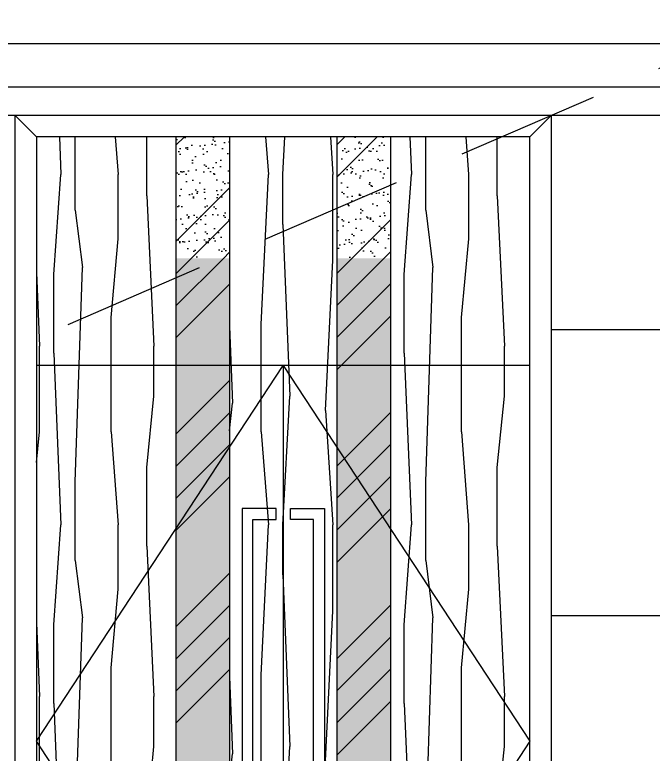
# Model space of a CAD drawing. Header units: millimetres. Extents: x 110215 to 630040, y -488650 to 141897.
# Drawn here: x 129112 to 130897, y 9304 to 11372 of the extents above; entities that cross this region are included whole.
import ezdxf
from ezdxf.xclip import XClip

# ---------------------------------------------------------------- set-up
doc = ezdxf.new("R2010")
doc.units = ezdxf.units.MM
doc.header["$LTSCALE"] = 1000
doc.header["$XCLIPFRAME"] = 0
doc.linetypes.add('_DASH', pattern=[0.6000000000000001, 0.4, -0.2])
doc.linetypes.add('DOTE', pattern=[2.4200000000000004, 2, -0.2, 0.02, -0.2])
for name, color, linetype in [('0-140b立面看线', 3, 'Continuous'), ('0-140c立面材料填充', 250, 'Continuous'), ('0-140d立面材料分隔', 146, 'Continuous'), ('0-140立面图剖切线', 4, 'Continuous')]:
    doc.layers.add(name, color=color, linetype=linetype)
pattern_1 = [(37.50000000000001, (481089.7136960411, -264378.0344472018), (-1.600031295984044, 48.94132373293423), [0, -38.60800000000001, 0, -43.18, 0, -41.275]), (7.499999999999999, (481089.7136960411, -264378.0344472018), (44.95232831380025, 71.68251005683544), [0, -20.828, 0, -34.798, 0, -13.335]), (327.5, (481058.4716960411, -264378.0344472018), (79.0992370241458, 0.1437184678545691), [0, -12.7, 0, -45.72, 0, -59.69]), (317.5, (481058.4716960411, -264378.0344472018), (76.35564524722972, 22.29293232572162), [0, -6.349999999999998, 0, -29.972, 0, -34.29])]
pattern_2 = [(45, (481089.7136960411, -264378.0344472018), (-269.4076836320746, 269.4076836320746), []), (45, (481179.5162960413, -264378.0344472018), (-269.4076836320746, 269.4076836320746), []), (45, (481269.318896041, -264378.0344472018), (-269.4076836320746, 269.4076836320746), []), (45, (481359.1216960411, -264378.0344472018), (-269.4076836320746, 269.4076836320746), [])]

# ---------------------------------------------------------------- blocks, each defined once
blk = doc.blocks.new('dfsdsa')
h = blk.add_hatch()
h.set_pattern_fill('WD木纹1', color=250, scale=20, style=0, pattern_type=2)
h.set_pattern_definition([(90, (2478756.025668755, 95059.76836383718), (-980, 6e-14), [140, -840]), (272.2906100000001, (2478756.025668755, 95059.76836383718), (980.0000005489314, -3.1273812384e-06), [500.39984, -24019.19232]), (272.2906100000001, (2478756.025668755, 96039.76836383718), (980.0000005489314, -3.1273812384e-06), [500.39984, -24019.19232]), (272.2906100000001, (2478756.025668755, 97019.76836383715), (980.0000005489314, -3.1273812384e-06), [500.39984, -24019.19232]), (272.2906100000001, (2478756.025668755, 97999.76836383718), (980.0000005489314, -3.1273812384e-06), [500.39984, -24019.19232]), (272.2906100000001, (2478756.025668755, 98979.76836383718), (980.0000005489314, -3.1273812384e-06), [500.39984, -24019.19232]), (272.2906100000001, (2478756.025668755, 99959.76836383718), (980.0000005489314, -3.1273812384e-06), [500.39984, -24019.19232]), (272.2906100000001, (2478756.025668755, 100939.7683638372), (980.0000005489314, -3.1273812384e-06), [500.39984, -24019.19232]), (272.2906100000001, (2478756.025668755, 101919.7683638372), (980.0000005489314, -3.1273812384e-06), [500.39984, -24019.19232]), (272.2906100000001, (2478756.025668755, 102899.7683638372), (980.0000005489314, -3.1273812384e-06), [500.39984, -24019.19232]), (272.2906100000001, (2478756.025668755, 103879.7683638372), (980.0000005489314, -3.1273812384e-06), [500.39984, -24019.19232]), (272.2906100000001, (2478756.025668755, 104859.7683638372), (980.0000005489314, -3.1273812384e-06), [500.39984, -24019.19232]), (272.2906100000001, (2478756.025668755, 105839.7683638372), (980.0000005489314, -3.1273812384e-06), [500.39984, -24019.19232]), (272.2906100000001, (2478756.025668755, 106819.7683638372), (980.0000005489314, -3.1273812384e-06), [500.39984, -24019.19232]), (272.2906100000001, (2478756.025668755, 107799.7683638372), (980.0000005489314, -3.1273812384e-06), [500.39984, -24019.19232]), (272.2906100000001, (2478756.025668755, 108779.7683638372), (980.0000005489314, -3.1273812384e-06), [500.39984, -24019.19232]), (272.2906100000001, (2478756.025668755, 109759.7683638372), (980.0000005489314, -3.1273812384e-06), [500.39984, -24019.19232]), (272.2906100000001, (2478756.025668755, 110739.7683638372), (980.0000005489314, -3.1273812384e-06), [500.39984, -24019.19232]), (272.2906100000001, (2478756.025668755, 111719.7683638372), (980.0000005489314, -3.1273812384e-06), [500.39984, -24019.19232]), (272.2906100000001, (2478756.025668755, 112699.7683638372), (980.0000005489314, -3.1273812384e-06), [500.39984, -24019.19232]), (272.2906100000001, (2478756.025668755, 113679.7683638372), (980.0000005489314, -3.1273812384e-06), [500.39984, -24019.19232]), (272.2906100000001, (2478756.025668755, 114659.7683638372), (980.0000005489314, -3.1273812384e-06), [500.39984, -24019.19232]), (272.2906100000001, (2478756.025668755, 115639.7683638372), (980.0000005489314, -3.1273812384e-06), [500.39984, -24019.19232]), (272.2906100000001, (2478756.025668755, 116619.7683638372), (980.0000005489314, -3.1273812384e-06), [500.39984, -24019.19232]), (272.2906100000001, (2478756.025668755, 117599.7683638372), (980.0000005489314, -3.1273812384e-06), [500.39984, -24019.19232]), (272.2906100000001, (2478756.025668755, 118579.7683638372), (980.0000005489314, -3.1273812384e-06), [500.39984, -24019.19232]), (83.659808, (2478756.025668755, 94379.76836383718), (3.91141301748e-05, 8820.00000017978), [181.1076999999995, -8693.169739999974]), (83.659808, (2478756.025668755, 95359.76836383718), (3.91141301748e-05, 8820.00000017978), [181.1076999999995, -8693.169739999974]), (83.659808, (2478756.025668755, 96339.76836383718), (3.91141301748e-05, 8820.00000017978), [181.1076999999995, -8693.169739999974]), (83.659808, (2478756.025668755, 97319.76836383718), (3.91141301748e-05, 8820.00000017978), [181.1076999999995, -8693.169739999974]), (83.659808, (2478756.025668755, 98299.76836383718), (3.91141301748e-05, 8820.00000017978), [181.1076999999995, -8693.169739999974]), (83.659808, (2478756.025668755, 99279.76836383718), (3.91141301748e-05, 8820.00000017978), [181.1076999999995, -8693.169739999974]), (83.659808, (2478756.025668755, 100259.7683638372), (3.91141301748e-05, 8820.00000017978), [181.1076999999995, -8693.169739999974]), (83.659808, (2478756.025668755, 101239.7683638372), (3.91141301748e-05, 8820.00000017978), [181.1076999999995, -8693.169739999974]), (83.659808, (2478756.025668755, 102219.7683638372), (3.91141301748e-05, 8820.00000017978), [181.1076999999995, -8693.169739999974]), (90, (2478756.025668755, 94219.76836383718), (-980, 6e-14), [160, -820]), (90, (2478716.025668756, 94979.76836383718), (-980, 6e-14), [220, -760]), (274.763642, (2478716.025668756, 94979.76836383718), (979.9999977397968, -4.6755678262e-06), [240.8318999999996, -11559.93079999997]), (274.763642, (2478716.025668756, 95959.76836383715), (979.9999977397968, -4.6755678262e-06), [240.8318999999996, -11559.93079999997]), (274.763642, (2478716.025668756, 96939.76836383718), (979.9999977397968, -4.6755678262e-06), [240.8318999999996, -11559.93079999997]), (274.763642, (2478716.025668756, 97919.76836383718), (979.9999977397968, -4.6755678262e-06), [240.8318999999996, -11559.93079999997]), (274.763642, (2478716.025668756, 98899.76836383718), (979.9999977397968, -4.6755678262e-06), [240.8318999999996, -11559.93079999997]), (274.763642, (2478716.025668756, 99879.76836383718), (979.9999977397968, -4.6755678262e-06), [240.8318999999996, -11559.93079999997]), (274.763642, (2478716.025668756, 100859.7683638372), (979.9999977397968, -4.6755678262e-06), [240.8318999999996, -11559.93079999997]), (274.763642, (2478716.025668756, 101839.7683638372), (979.9999977397968, -4.6755678262e-06), [240.8318999999996, -11559.93079999997]), (274.763642, (2478716.025668756, 102819.7683638372), (979.9999977397968, -4.6755678262e-06), [240.8318999999996, -11559.93079999997]), (274.763642, (2478716.025668756, 103799.7683638372), (979.9999977397968, -4.6755678262e-06), [240.8318999999996, -11559.93079999997]), (274.763642, (2478716.025668756, 104779.7683638372), (979.9999977397968, -4.6755678262e-06), [240.8318999999996, -11559.93079999997]), (274.763642, (2478716.025668756, 105759.7683638372), (979.9999977397968, -4.6755678262e-06), [240.8318999999996, -11559.93079999997]), (90, (2478736.025668755, 94459.76836383718), (-980, 6e-14), [280, -700]), (83.659808, (2478716.025668756, 94279.76836383718), (3.91141301748e-05, 8820.00000017978), [181.1076999999995, -8693.169739999974]), (83.659808, (2478716.025668756, 95259.76836383718), (3.91141301748e-05, 8820.00000017978), [181.1076999999995, -8693.169739999974]), (83.659808, (2478716.025668756, 96239.76836383718), (3.91141301748e-05, 8820.00000017978), [181.1076999999995, -8693.169739999974]), (83.659808, (2478716.025668756, 97219.76836383718), (3.91141301748e-05, 8820.00000017978), [181.1076999999995, -8693.169739999974]), (83.659808, (2478716.025668756, 98199.76836383718), (3.91141301748e-05, 8820.00000017978), [181.1076999999995, -8693.169739999974]), (83.659808, (2478716.025668756, 99179.76836383718), (3.91141301748e-05, 8820.00000017978), [181.1076999999995, -8693.169739999974]), (83.659808, (2478716.025668756, 100159.7683638372), (3.91141301748e-05, 8820.00000017978), [181.1076999999995, -8693.169739999974]), (83.659808, (2478716.025668756, 101139.7683638372), (3.91141301748e-05, 8820.00000017978), [181.1076999999995, -8693.169739999974]), (83.659808, (2478716.025668756, 102119.7683638372), (3.91141301748e-05, 8820.00000017978), [181.1076999999995, -8693.169739999974]), (90, (2478716.025668756, 94219.76836383718), (-980, 6e-14), [60, -920]), (85.914383, (2478656.025668756, 94919.76836383718), (5.83867984005e-05, 13719.99999791091), [280.71338, -13474.2421]), (85.914383, (2478656.025668756, 95899.76836383715), (5.83867984005e-05, 13719.99999791091), [280.71338, -13474.2421]), (85.914383, (2478656.025668756, 96879.76836383718), (5.83867984005e-05, 13719.99999791091), [280.71338, -13474.2421]), (85.914383, (2478656.025668756, 97859.76836383718), (5.83867984005e-05, 13719.99999791091), [280.71338, -13474.2421]), (85.914383, (2478656.025668756, 98839.76836383718), (5.83867984005e-05, 13719.99999791091), [280.71338, -13474.2421]), (85.914383, (2478656.025668756, 99819.76836383718), (5.83867984005e-05, 13719.99999791091), [280.71338, -13474.2421]), (85.914383, (2478656.025668756, 100799.7683638372), (5.83867984005e-05, 13719.99999791091), [280.71338, -13474.2421]), (85.914383, (2478656.025668756, 101779.7683638372), (5.83867984005e-05, 13719.99999791091), [280.71338, -13474.2421]), (85.914383, (2478656.025668756, 102759.7683638372), (5.83867984005e-05, 13719.99999791091), [280.71338, -13474.2421]), (85.914383, (2478656.025668756, 103739.7683638372), (5.83867984005e-05, 13719.99999791091), [280.71338, -13474.2421]), (85.914383, (2478656.025668756, 104719.7683638372), (5.83867984005e-05, 13719.99999791091), [280.71338, -13474.2421]), (85.914383, (2478656.025668756, 105699.7683638372), (5.83867984005e-05, 13719.99999791091), [280.71338, -13474.2421]), (85.914383, (2478656.025668756, 106679.7683638372), (5.83867984005e-05, 13719.99999791091), [280.71338, -13474.2421]), (85.914383, (2478656.025668756, 107659.7683638372), (5.83867984005e-05, 13719.99999791091), [280.71338, -13474.2421]), (85.914383, (2478656.025668756, 108639.7683638372), (5.83867984005e-05, 13719.99999791091), [280.71338, -13474.2421]), (273.17983, (2478656.025668756, 94919.76836383718), (979.9999939108592, -3.1595852246e-06), [360.5551200000002, -17306.64611999999]), (273.17983, (2478656.025668756, 95899.76836383715), (979.9999939108592, -3.1595852246e-06), [360.5551200000002, -17306.64611999999]), (273.17983, (2478656.025668756, 96879.76836383718), (979.9999939108592, -3.1595852246e-06), [360.5551200000002, -17306.64611999999]), (273.17983, (2478656.025668756, 97859.76836383718), (979.9999939108592, -3.1595852246e-06), [360.5551200000002, -17306.64611999999]), (273.17983, (2478656.025668756, 98839.76836383718), (979.9999939108592, -3.1595852246e-06), [360.5551200000002, -17306.64611999999]), (273.17983, (2478656.025668756, 99819.76836383718), (979.9999939108592, -3.1595852246e-06), [360.5551200000002, -17306.64611999999]), (273.17983, (2478656.025668756, 100799.7683638372), (979.9999939108592, -3.1595852246e-06), [360.5551200000002, -17306.64611999999]), (273.17983, (2478656.025668756, 101779.7683638372), (979.9999939108592, -3.1595852246e-06), [360.5551200000002, -17306.64611999999]), (273.17983, (2478656.025668756, 102759.7683638372), (979.9999939108592, -3.1595852246e-06), [360.5551200000002, -17306.64611999999]), (273.17983, (2478656.025668756, 103739.7683638372), (979.9999939108592, -3.1595852246e-06), [360.5551200000002, -17306.64611999999]), (273.17983, (2478656.025668756, 104719.7683638372), (979.9999939108592, -3.1595852246e-06), [360.5551200000002, -17306.64611999999]), (273.17983, (2478656.025668756, 105699.7683638372), (979.9999939108592, -3.1595852246e-06), [360.5551200000002, -17306.64611999999]), (273.17983, (2478656.025668756, 106679.7683638372), (979.9999939108592, -3.1595852246e-06), [360.5551200000002, -17306.64611999999]), (273.17983, (2478656.025668756, 107659.7683638372), (979.9999939108592, -3.1595852246e-06), [360.5551200000002, -17306.64611999999]), (273.17983, (2478656.025668756, 108639.7683638372), (979.9999939108592, -3.1595852246e-06), [360.5551200000002, -17306.64611999999]), (273.17983, (2478656.025668756, 109619.7683638372), (979.9999939108592, -3.1595852246e-06), [360.5551200000002, -17306.64611999999]), (273.17983, (2478656.025668756, 110599.7683638372), (979.9999939108592, -3.1595852246e-06), [360.5551200000002, -17306.64611999999]), (273.17983, (2478656.025668756, 111579.7683638372), (979.9999939108592, -3.1595852246e-06), [360.5551200000002, -17306.64611999999]), (273.17983, (2478656.025668756, 112559.7683638372), (979.9999939108592, -3.1595852246e-06), [360.5551200000002, -17306.64611999999]), (90, (2478676.025668755, 94219.76836383718), (-980, 6e-14), [340, -640]), (87.27368900000002, (2478856.025668756, 94779.76836383718), (-2.5677165638e-06, 20580.00000586396), [420.47592, -20182.8442]), (87.27368900000002, (2478856.025668756, 95759.76836383718), (-2.5677165638e-06, 20580.00000586396), [420.47592, -20182.8442]), (87.27368900000002, (2478856.025668756, 96739.76836383718), (-2.5677165638e-06, 20580.00000586396), [420.47592, -20182.8442]), (87.27368900000002, (2478856.025668756, 97719.76836383718), (-2.5677165638e-06, 20580.00000586396), [420.47592, -20182.8442]), (87.27368900000002, (2478856.025668756, 98699.76836383718), (-2.5677165638e-06, 20580.00000586396), [420.47592, -20182.8442]), (87.27368900000002, (2478856.025668756, 99679.76836383718), (-2.5677165638e-06, 20580.00000586396), [420.47592, -20182.8442]), (87.27368900000002, (2478856.025668756, 100659.7683638372), (-2.5677165638e-06, 20580.00000586396), [420.47592, -20182.8442]), (87.27368900000002, (2478856.025668756, 101639.7683638372), (-2.5677165638e-06, 20580.00000586396), [420.47592, -20182.8442]), (87.27368900000002, (2478856.025668756, 102619.7683638372), (-2.5677165638e-06, 20580.00000586396), [420.47592, -20182.8442]), (87.27368900000002, (2478856.025668756, 103599.7683638372), (-2.5677165638e-06, 20580.00000586396), [420.47592, -20182.8442]), (87.27368900000002, (2478856.025668756, 104579.7683638372), (-2.5677165638e-06, 20580.00000586396), [420.47592, -20182.8442]), (87.27368900000002, (2478856.025668756, 105559.7683638372), (-2.5677165638e-06, 20580.00000586396), [420.47592, -20182.8442]), (87.27368900000002, (2478856.025668756, 106539.7683638372), (-2.5677165638e-06, 20580.00000586396), [420.47592, -20182.8442]), (87.27368900000002, (2478856.025668756, 107519.7683638372), (-2.5677165638e-06, 20580.00000586396), [420.47592, -20182.8442]), (87.27368900000002, (2478856.025668756, 108499.7683638372), (-2.5677165638e-06, 20580.00000586396), [420.47592, -20182.8442]), (87.27368900000002, (2478856.025668756, 109479.7683638372), (-2.5677165638e-06, 20580.00000586396), [420.47592, -20182.8442]), (87.27368900000002, (2478856.025668756, 110459.7683638372), (-2.5677165638e-06, 20580.00000586396), [420.47592, -20182.8442]), (87.27368900000002, (2478856.025668756, 111439.7683638372), (-2.5677165638e-06, 20580.00000586396), [420.47592, -20182.8442]), (87.27368900000002, (2478856.025668756, 112419.7683638372), (-2.5677165638e-06, 20580.00000586396), [420.47592, -20182.8442]), (87.27368900000002, (2478856.025668756, 113399.7683638372), (-2.5677165638e-06, 20580.00000586396), [420.47592, -20182.8442]), (87.27368900000002, (2478856.025668756, 114379.7683638372), (-2.5677165638e-06, 20580.00000586396), [420.47592, -20182.8442]), (90, (2478856.025668756, 94479.76836383718), (-980, 6e-14), [300, -680]), (274.3987049999999, (2478856.025668756, 94479.76836383718), (980.0000035129152, 3.131655868e-06), [260.7681, -12516.86862]), (274.3987049999999, (2478856.025668756, 95459.76836383718), (980.0000035129152, 3.131655868e-06), [260.7681, -12516.86862]), (274.3987049999999, (2478856.025668756, 96439.76836383715), (980.0000035129152, 3.131655868e-06), [260.7681, -12516.86862]), (274.3987049999999, (2478856.025668756, 97419.76836383718), (980.0000035129152, 3.131655868e-06), [260.7681, -12516.86862]), (274.3987049999999, (2478856.025668756, 98399.76836383718), (980.0000035129152, 3.131655868e-06), [260.7681, -12516.86862]), (274.3987049999999, (2478856.025668756, 99379.76836383718), (980.0000035129152, 3.131655868e-06), [260.7681, -12516.86862]), (274.3987049999999, (2478856.025668756, 100359.7683638372), (980.0000035129152, 3.131655868e-06), [260.7681, -12516.86862]), (274.3987049999999, (2478856.025668756, 101339.7683638372), (980.0000035129152, 3.131655868e-06), [260.7681, -12516.86862]), (274.3987049999999, (2478856.025668756, 102319.7683638372), (980.0000035129152, 3.131655868e-06), [260.7681, -12516.86862]), (274.3987049999999, (2478856.025668756, 103299.7683638372), (980.0000035129152, 3.131655868e-06), [260.7681, -12516.86862]), (274.3987049999999, (2478856.025668756, 104279.7683638372), (980.0000035129152, 3.131655868e-06), [260.7681, -12516.86862]), (274.3987049999999, (2478856.025668756, 105259.7683638372), (980.0000035129152, 3.131655868e-06), [260.7681, -12516.86862]), (274.3987049999999, (2478856.025668756, 106239.7683638372), (980.0000035129152, 3.131655868e-06), [260.7681, -12516.86862]), (90, (2478456.025668756, 95019.76836383718), (-980, 6e-14), [180, -800]), (84.805571, (2478436.025668756, 94799.76836383718), (1.91700885921e-05, 10779.99999408995), [220.9072199999995, -10603.54657999997]), (84.805571, (2478436.025668756, 95779.76836383718), (1.91700885921e-05, 10779.99999408995), [220.9072199999995, -10603.54657999997]), (84.805571, (2478436.025668756, 96759.76836383715), (1.91700885921e-05, 10779.99999408995), [220.9072199999995, -10603.54657999997]), (84.805571, (2478436.025668756, 97739.76836383718), (1.91700885921e-05, 10779.99999408995), [220.9072199999995, -10603.54657999997]), (84.805571, (2478436.025668756, 98719.76836383718), (1.91700885921e-05, 10779.99999408995), [220.9072199999995, -10603.54657999997]), (84.805571, (2478436.025668756, 99699.76836383718), (1.91700885921e-05, 10779.99999408995), [220.9072199999995, -10603.54657999997]), (84.805571, (2478436.025668756, 100679.7683638372), (1.91700885921e-05, 10779.99999408995), [220.9072199999995, -10603.54657999997]), (84.805571, (2478436.025668756, 101659.7683638372), (1.91700885921e-05, 10779.99999408995), [220.9072199999995, -10603.54657999997]), (84.805571, (2478436.025668756, 102639.7683638372), (1.91700885921e-05, 10779.99999408995), [220.9072199999995, -10603.54657999997]), (84.805571, (2478436.025668756, 103619.7683638372), (1.91700885921e-05, 10779.99999408995), [220.9072199999995, -10603.54657999997]), (84.805571, (2478436.025668756, 104599.7683638372), (1.91700885921e-05, 10779.99999408995), [220.9072199999995, -10603.54657999997]), (84.805571, (2478436.025668756, 105579.7683638372), (1.91700885921e-05, 10779.99999408995), [220.9072199999995, -10603.54657999997]), (90, (2478436.025668756, 94479.76836383718), (-980, 6e-14), [320, -660]), (274.3987049999999, (2478436.025668756, 94479.76836383718), (980.0000035129152, 3.131655868e-06), [260.7681, -12516.86862]), (274.3987049999999, (2478436.025668756, 95459.76836383718), (980.0000035129152, 3.131655868e-06), [260.7681, -12516.86862]), (274.3987049999999, (2478436.025668756, 96439.76836383715), (980.0000035129152, 3.131655868e-06), [260.7681, -12516.86862]), (274.3987049999999, (2478436.025668756, 97419.76836383718), (980.0000035129152, 3.131655868e-06), [260.7681, -12516.86862]), (274.3987049999999, (2478436.025668756, 98399.76836383718), (980.0000035129152, 3.131655868e-06), [260.7681, -12516.86862]), (274.3987049999999, (2478436.025668756, 99379.76836383718), (980.0000035129152, 3.131655868e-06), [260.7681, -12516.86862]), (274.3987049999999, (2478436.025668756, 100359.7683638372), (980.0000035129152, 3.131655868e-06), [260.7681, -12516.86862]), (274.3987049999999, (2478436.025668756, 101339.7683638372), (980.0000035129152, 3.131655868e-06), [260.7681, -12516.86862]), (274.3987049999999, (2478436.025668756, 102319.7683638372), (980.0000035129152, 3.131655868e-06), [260.7681, -12516.86862]), (274.3987049999999, (2478436.025668756, 103299.7683638372), (980.0000035129152, 3.131655868e-06), [260.7681, -12516.86862]), (274.3987049999999, (2478436.025668756, 104279.7683638372), (980.0000035129152, 3.131655868e-06), [260.7681, -12516.86862]), (274.3987049999999, (2478436.025668756, 105259.7683638372), (980.0000035129152, 3.131655868e-06), [260.7681, -12516.86862]), (274.3987049999999, (2478436.025668756, 106239.7683638372), (980.0000035129152, 3.131655868e-06), [260.7681, -12516.86862]), (90, (2478916.025668756, 95059.76836383718), (-980, 6e-14), [140, -840]), (272.385944, (2478916.025668756, 95059.76836383718), (980.000008619602, -6.3480534074e-06), [480.4164799999991, -23059.99131999995]), (272.385944, (2478916.025668756, 96039.76836383718), (980.000008619602, -6.3480534074e-06), [480.4164799999991, -23059.99131999995]), (272.385944, (2478916.025668756, 97019.76836383715), (980.000008619602, -6.3480534074e-06), [480.4164799999991, -23059.99131999995]), (272.385944, (2478916.025668756, 97999.76836383718), (980.000008619602, -6.3480534074e-06), [480.4164799999991, -23059.99131999995]), (272.385944, (2478916.025668756, 98979.76836383718), (980.000008619602, -6.3480534074e-06), [480.4164799999991, -23059.99131999995]), (272.385944, (2478916.025668756, 99959.76836383718), (980.000008619602, -6.3480534074e-06), [480.4164799999991, -23059.99131999995]), (272.385944, (2478916.025668756, 100939.7683638372), (980.000008619602, -6.3480534074e-06), [480.4164799999991, -23059.99131999995]), (272.385944, (2478916.025668756, 101919.7683638372), (980.000008619602, -6.3480534074e-06), [480.4164799999991, -23059.99131999995]), (272.385944, (2478916.025668756, 102899.7683638372), (980.000008619602, -6.3480534074e-06), [480.4164799999991, -23059.99131999995]), (272.385944, (2478916.025668756, 103879.7683638372), (980.000008619602, -6.3480534074e-06), [480.4164799999991, -23059.99131999995]), (272.385944, (2478916.025668756, 104859.7683638372), (980.000008619602, -6.3480534074e-06), [480.4164799999991, -23059.99131999995]), (272.385944, (2478916.025668756, 105839.7683638372), (980.000008619602, -6.3480534074e-06), [480.4164799999991, -23059.99131999995]), (272.385944, (2478916.025668756, 106819.7683638372), (980.000008619602, -6.3480534074e-06), [480.4164799999991, -23059.99131999995]), (272.385944, (2478916.025668756, 107799.7683638372), (980.000008619602, -6.3480534074e-06), [480.4164799999991, -23059.99131999995]), (272.385944, (2478916.025668756, 108779.7683638372), (980.000008619602, -6.3480534074e-06), [480.4164799999991, -23059.99131999995]), (272.385944, (2478916.025668756, 109759.7683638372), (980.000008619602, -6.3480534074e-06), [480.4164799999991, -23059.99131999995]), (272.385944, (2478916.025668756, 110739.7683638372), (980.000008619602, -6.3480534074e-06), [480.4164799999991, -23059.99131999995]), (272.385944, (2478916.025668756, 111719.7683638372), (980.000008619602, -6.3480534074e-06), [480.4164799999991, -23059.99131999995]), (272.385944, (2478916.025668756, 112699.7683638372), (980.000008619602, -6.3480534074e-06), [480.4164799999991, -23059.99131999995]), (272.385944, (2478916.025668756, 113679.7683638372), (980.000008619602, -6.3480534074e-06), [480.4164799999991, -23059.99131999995]), (272.385944, (2478916.025668756, 114659.7683638372), (980.000008619602, -6.3480534074e-06), [480.4164799999991, -23059.99131999995]), (272.385944, (2478916.025668756, 115639.7683638372), (980.000008619602, -6.3480534074e-06), [480.4164799999991, -23059.99131999995]), (272.385944, (2478916.025668756, 116619.7683638372), (980.000008619602, -6.3480534074e-06), [480.4164799999991, -23059.99131999995]), (272.385944, (2478916.025668756, 117599.7683638372), (980.000008619602, -6.3480534074e-06), [480.4164799999991, -23059.99131999995]), (272.385944, (2478916.025668756, 118579.7683638372), (980.000008619602, -6.3480534074e-06), [480.4164799999991, -23059.99131999995]), (86.82016999999999, (2478916.025668756, 94219.76836383718), (-3.02469247515e-05, 17640.00000910131), [360.5551200000002, -17306.64611999999]), (86.82016999999999, (2478916.025668756, 95199.76836383718), (-3.02469247515e-05, 17640.00000910131), [360.5551200000002, -17306.64611999999]), (86.82016999999999, (2478916.025668756, 96179.76836383718), (-3.02469247515e-05, 17640.00000910131), [360.5551200000002, -17306.64611999999]), (86.82016999999999, (2478916.025668756, 97159.76836383718), (-3.02469247515e-05, 17640.00000910131), [360.5551200000002, -17306.64611999999]), (86.82016999999999, (2478916.025668756, 98139.76836383718), (-3.02469247515e-05, 17640.00000910131), [360.5551200000002, -17306.64611999999]), (86.82016999999999, (2478916.025668756, 99119.76836383718), (-3.02469247515e-05, 17640.00000910131), [360.5551200000002, -17306.64611999999]), (86.82016999999999, (2478916.025668756, 100099.7683638372), (-3.02469247515e-05, 17640.00000910131), [360.5551200000002, -17306.64611999999]), (86.82016999999999, (2478916.025668756, 101079.7683638372), (-3.02469247515e-05, 17640.00000910131), [360.5551200000002, -17306.64611999999]), (86.82016999999999, (2478916.025668756, 102059.7683638372), (-3.02469247515e-05, 17640.00000910131), [360.5551200000002, -17306.64611999999]), (86.82016999999999, (2478916.025668756, 103039.7683638372), (-3.02469247515e-05, 17640.00000910131), [360.5551200000002, -17306.64611999999]), (86.82016999999999, (2478916.025668756, 104019.7683638372), (-3.02469247515e-05, 17640.00000910131), [360.5551200000002, -17306.64611999999]), (86.82016999999999, (2478916.025668756, 104999.7683638372), (-3.02469247515e-05, 17640.00000910131), [360.5551200000002, -17306.64611999999]), (86.82016999999999, (2478916.025668756, 105979.7683638372), (-3.02469247515e-05, 17640.00000910131), [360.5551200000002, -17306.64611999999]), (86.82016999999999, (2478916.025668756, 106959.7683638372), (-3.02469247515e-05, 17640.00000910131), [360.5551200000002, -17306.64611999999]), (86.82016999999999, (2478916.025668756, 107939.7683638372), (-3.02469247515e-05, 17640.00000910131), [360.5551200000002, -17306.64611999999]), (86.82016999999999, (2478916.025668756, 108919.7683638372), (-3.02469247515e-05, 17640.00000910131), [360.5551200000002, -17306.64611999999]), (86.82016999999999, (2478916.025668756, 109899.7683638372), (-3.02469247515e-05, 17640.00000910131), [360.5551200000002, -17306.64611999999]), (86.82016999999999, (2478916.025668756, 110879.7683638372), (-3.02469247515e-05, 17640.00000910131), [360.5551200000002, -17306.64611999999]), (86.82016999999999, (2478916.025668756, 111859.7683638372), (-3.02469247515e-05, 17640.00000910131), [360.5551200000002, -17306.64611999999]), (90, (2479056.025668756, 94959.76836383718), (-980, 6e-14), [240, -740]), (87.27368900000002, (2479036.025668756, 94539.76836383718), (-2.5677165638e-06, 20580.00000586396), [420.47592, -20182.8442]), (87.27368900000002, (2479036.025668756, 95519.76836383715), (-2.5677165638e-06, 20580.00000586396), [420.47592, -20182.8442]), (87.27368900000002, (2479036.025668756, 96499.76836383718), (-2.5677165638e-06, 20580.00000586396), [420.47592, -20182.8442]), (87.27368900000002, (2479036.025668756, 97479.76836383718), (-2.5677165638e-06, 20580.00000586396), [420.47592, -20182.8442]), (87.27368900000002, (2479036.025668756, 98459.76836383718), (-2.5677165638e-06, 20580.00000586396), [420.47592, -20182.8442]), (87.27368900000002, (2479036.025668756, 99439.76836383718), (-2.5677165638e-06, 20580.00000586396), [420.47592, -20182.8442]), (87.27368900000002, (2479036.025668756, 100419.7683638372), (-2.5677165638e-06, 20580.00000586396), [420.47592, -20182.8442]), (87.27368900000002, (2479036.025668756, 101399.7683638372), (-2.5677165638e-06, 20580.00000586396), [420.47592, -20182.8442]), (87.27368900000002, (2479036.025668756, 102379.7683638372), (-2.5677165638e-06, 20580.00000586396), [420.47592, -20182.8442]), (87.27368900000002, (2479036.025668756, 103359.7683638372), (-2.5677165638e-06, 20580.00000586396), [420.47592, -20182.8442]), (87.27368900000002, (2479036.025668756, 104339.7683638372), (-2.5677165638e-06, 20580.00000586396), [420.47592, -20182.8442]), (87.27368900000002, (2479036.025668756, 105319.7683638372), (-2.5677165638e-06, 20580.00000586396), [420.47592, -20182.8442]), (87.27368900000002, (2479036.025668756, 106299.7683638372), (-2.5677165638e-06, 20580.00000586396), [420.47592, -20182.8442]), (87.27368900000002, (2479036.025668756, 107279.7683638372), (-2.5677165638e-06, 20580.00000586396), [420.47592, -20182.8442]), (87.27368900000002, (2479036.025668756, 108259.7683638372), (-2.5677165638e-06, 20580.00000586396), [420.47592, -20182.8442]), (87.27368900000002, (2479036.025668756, 109239.7683638372), (-2.5677165638e-06, 20580.00000586396), [420.47592, -20182.8442]), (87.27368900000002, (2479036.025668756, 110219.7683638372), (-2.5677165638e-06, 20580.00000586396), [420.47592, -20182.8442]), (87.27368900000002, (2479036.025668756, 111199.7683638372), (-2.5677165638e-06, 20580.00000586396), [420.47592, -20182.8442]), (87.27368900000002, (2479036.025668756, 112179.7683638372), (-2.5677165638e-06, 20580.00000586396), [420.47592, -20182.8442]), (87.27368900000002, (2479036.025668756, 113159.7683638372), (-2.5677165638e-06, 20580.00000586396), [420.47592, -20182.8442]), (87.27368900000002, (2479036.025668756, 114139.7683638372), (-2.5677165638e-06, 20580.00000586396), [420.47592, -20182.8442]), (273.576334, (2479036.025668756, 94539.76836383718), (979.9999930732796, -6.4140395661e-06), [320.6244, -15389.97076]), (273.576334, (2479036.025668756, 95519.76836383715), (979.9999930732796, -6.4140395661e-06), [320.6244, -15389.97076]), (273.576334, (2479036.025668756, 96499.76836383718), (979.9999930732796, -6.4140395661e-06), [320.6244, -15389.97076]), (273.576334, (2479036.025668756, 97479.76836383718), (979.9999930732796, -6.4140395661e-06), [320.6244, -15389.97076]), (273.576334, (2479036.025668756, 98459.76836383718), (979.9999930732796, -6.4140395661e-06), [320.6244, -15389.97076]), (273.576334, (2479036.025668756, 99439.76836383718), (979.9999930732796, -6.4140395661e-06), [320.6244, -15389.97076]), (273.576334, (2479036.025668756, 100419.7683638372), (979.9999930732796, -6.4140395661e-06), [320.6244, -15389.97076]), (273.576334, (2479036.025668756, 101399.7683638372), (979.9999930732796, -6.4140395661e-06), [320.6244, -15389.97076]), (273.576334, (2479036.025668756, 102379.7683638372), (979.9999930732796, -6.4140395661e-06), [320.6244, -15389.97076]), (273.576334, (2479036.025668756, 103359.7683638372), (979.9999930732796, -6.4140395661e-06), [320.6244, -15389.97076]), (273.576334, (2479036.025668756, 104339.7683638372), (979.9999930732796, -6.4140395661e-06), [320.6244, -15389.97076]), (273.576334, (2479036.025668756, 105319.7683638372), (979.9999930732796, -6.4140395661e-06), [320.6244, -15389.97076]), (273.576334, (2479036.025668756, 106299.7683638372), (979.9999930732796, -6.4140395661e-06), [320.6244, -15389.97076]), (273.576334, (2479036.025668756, 107279.7683638372), (979.9999930732796, -6.4140395661e-06), [320.6244, -15389.97076]), (273.576334, (2479036.025668756, 108259.7683638372), (979.9999930732796, -6.4140395661e-06), [320.6244, -15389.97076]), (273.576334, (2479036.025668756, 109239.7683638372), (979.9999930732796, -6.4140395661e-06), [320.6244, -15389.97076]), (90, (2478336.025668755, 95099.76836383718), (-980, 6e-14), [100, -880]), (277.125016, (2478336.025668755, 95099.76836383718), (980.0000008269916, -5.9676953512e-06), [161.24516, -7739.767440000001]), (277.125016, (2478336.025668755, 96079.76836383718), (980.0000008269916, -5.9676953512e-06), [161.24516, -7739.767440000001]), (277.125016, (2478336.025668755, 97059.76836383718), (980.0000008269916, -5.9676953512e-06), [161.24516, -7739.767440000001]), (277.125016, (2478336.025668755, 98039.76836383718), (980.0000008269916, -5.9676953512e-06), [161.24516, -7739.767440000001]), (277.125016, (2478336.025668755, 99019.76836383718), (980.0000008269916, -5.9676953512e-06), [161.24516, -7739.767440000001]), (277.125016, (2478336.025668755, 99999.76836383718), (980.0000008269916, -5.9676953512e-06), [161.24516, -7739.767440000001]), (277.125016, (2478336.025668755, 100979.7683638372), (980.0000008269916, -5.9676953512e-06), [161.24516, -7739.767440000001]), (277.125016, (2478336.025668755, 101959.7683638372), (980.0000008269916, -5.9676953512e-06), [161.24516, -7739.767440000001]), (277.125016, (2478336.025668755, 102939.7683638372), (980.0000008269916, -5.9676953512e-06), [161.24516, -7739.767440000001]), (88.090848, (2478336.025668755, 94339.76836383718), (-0.0002135201864917, 29399.99999452127), [600.3332399999999, -28815.99556]), (88.090848, (2478336.025668755, 95319.76836383718), (-0.0002135201864917, 29399.99999452127), [600.3332399999999, -28815.99556]), (88.090848, (2478336.025668755, 96299.76836383718), (-0.0002135201864917, 29399.99999452127), [600.3332399999999, -28815.99556]), (88.090848, (2478336.025668755, 97279.76836383715), (-0.0002135201864917, 29399.99999452127), [600.3332399999999, -28815.99556]), (88.090848, (2478336.025668755, 98259.76836383718), (-0.0002135201864917, 29399.99999452127), [600.3332399999999, -28815.99556]), (88.090848, (2478336.025668755, 99239.76836383718), (-0.0002135201864917, 29399.99999452127), [600.3332399999999, -28815.99556]), (88.090848, (2478336.025668755, 100219.7683638372), (-0.0002135201864917, 29399.99999452127), [600.3332399999999, -28815.99556]), (88.090848, (2478336.025668755, 101199.7683638372), (-0.0002135201864917, 29399.99999452127), [600.3332399999999, -28815.99556]), (88.090848, (2478336.025668755, 102179.7683638372), (-0.0002135201864917, 29399.99999452127), [600.3332399999999, -28815.99556]), (88.090848, (2478336.025668755, 103159.7683638372), (-0.0002135201864917, 29399.99999452127), [600.3332399999999, -28815.99556]), (88.090848, (2478336.025668755, 104139.7683638372), (-0.0002135201864917, 29399.99999452127), [600.3332399999999, -28815.99556]), (88.090848, (2478336.025668755, 105119.7683638372), (-0.0002135201864917, 29399.99999452127), [600.3332399999999, -28815.99556]), (88.090848, (2478336.025668755, 106099.7683638372), (-0.0002135201864917, 29399.99999452127), [600.3332399999999, -28815.99556]), (88.090848, (2478336.025668755, 107079.7683638372), (-0.0002135201864917, 29399.99999452127), [600.3332399999999, -28815.99556]), (88.090848, (2478336.025668755, 108059.7683638372), (-0.0002135201864917, 29399.99999452127), [600.3332399999999, -28815.99556]), (88.090848, (2478336.025668755, 109039.7683638372), (-0.0002135201864917, 29399.99999452127), [600.3332399999999, -28815.99556]), (88.090848, (2478336.025668755, 110019.7683638372), (-0.0002135201864917, 29399.99999452127), [600.3332399999999, -28815.99556]), (88.090848, (2478336.025668755, 110999.7683638372), (-0.0002135201864917, 29399.99999452127), [600.3332399999999, -28815.99556]), (88.090848, (2478336.025668755, 111979.7683638372), (-0.0002135201864917, 29399.99999452127), [600.3332399999999, -28815.99556]), (88.090848, (2478336.025668755, 112959.7683638372), (-0.0002135201864917, 29399.99999452127), [600.3332399999999, -28815.99556]), (88.090848, (2478336.025668755, 113939.7683638372), (-0.0002135201864917, 29399.99999452127), [600.3332399999999, -28815.99556]), (88.090848, (2478336.025668755, 114919.7683638372), (-0.0002135201864917, 29399.99999452127), [600.3332399999999, -28815.99556]), (88.090848, (2478336.025668755, 115899.7683638372), (-0.0002135201864917, 29399.99999452127), [600.3332399999999, -28815.99556]), (88.090848, (2478336.025668755, 116879.7683638372), (-0.0002135201864917, 29399.99999452127), [600.3332399999999, -28815.99556]), (88.090848, (2478336.025668755, 117859.7683638372), (-0.0002135201864917, 29399.99999452127), [600.3332399999999, -28815.99556]), (88.090848, (2478336.025668755, 118839.7683638372), (-0.0002135201864917, 29399.99999452127), [600.3332399999999, -28815.99556]), (88.090848, (2478336.025668755, 119819.7683638372), (-0.0002135201864917, 29399.99999452127), [600.3332399999999, -28815.99556]), (88.090848, (2478336.025668755, 120799.7683638372), (-0.0002135201864917, 29399.99999452127), [600.3332399999999, -28815.99556]), (88.090848, (2478336.025668755, 121779.7683638372), (-0.0002135201864917, 29399.99999452127), [600.3332399999999, -28815.99556]), (88.090848, (2478336.025668755, 122759.7683638372), (-0.0002135201864917, 29399.99999452127), [600.3332399999999, -28815.99556]), (90, (2478336.025668755, 94219.76836383718), (-980, 6e-14), [120, -860]), (85.914383, (2479256.025668756, 94919.76836383718), (5.83867984005e-05, 13719.99999791091), [280.71338, -13474.2421]), (85.914383, (2479256.025668756, 95899.76836383715), (5.83867984005e-05, 13719.99999791091), [280.71338, -13474.2421]), (85.914383, (2479256.025668756, 96879.76836383718), (5.83867984005e-05, 13719.99999791091), [280.71338, -13474.2421]), (85.914383, (2479256.025668756, 97859.76836383718), (5.83867984005e-05, 13719.99999791091), [280.71338, -13474.2421]), (85.914383, (2479256.025668756, 98839.76836383718), (5.83867984005e-05, 13719.99999791091), [280.71338, -13474.2421]), (85.914383, (2479256.025668756, 99819.76836383718), (5.83867984005e-05, 13719.99999791091), [280.71338, -13474.2421]), (85.914383, (2479256.025668756, 100799.7683638372), (5.83867984005e-05, 13719.99999791091), [280.71338, -13474.2421]), (85.914383, (2479256.025668756, 101779.7683638372), (5.83867984005e-05, 13719.99999791091), [280.71338, -13474.2421]), (85.914383, (2479256.025668756, 102759.7683638372), (5.83867984005e-05, 13719.99999791091), [280.71338, -13474.2421]), (85.914383, (2479256.025668756, 103739.7683638372), (5.83867984005e-05, 13719.99999791091), [280.71338, -13474.2421]), (85.914383, (2479256.025668756, 104719.7683638372), (5.83867984005e-05, 13719.99999791091), [280.71338, -13474.2421]), (85.914383, (2479256.025668756, 105699.7683638372), (5.83867984005e-05, 13719.99999791091), [280.71338, -13474.2421]), (85.914383, (2479256.025668756, 106679.7683638372), (5.83867984005e-05, 13719.99999791091), [280.71338, -13474.2421]), (85.914383, (2479256.025668756, 107659.7683638372), (5.83867984005e-05, 13719.99999791091), [280.71338, -13474.2421]), (85.914383, (2479256.025668756, 108639.7683638372), (5.83867984005e-05, 13719.99999791091), [280.71338, -13474.2421]), (90, (2479256.025668756, 94699.76836383718), (-980, 6e-14), [220, -760]), (272.385944, (2479256.025668756, 94699.76836383718), (980.000008619602, -6.3480534074e-06), [480.4164799999991, -23059.99131999995]), (272.385944, (2479256.025668756, 95679.76836383715), (980.000008619602, -6.3480534074e-06), [480.4164799999991, -23059.99131999995]), (272.385944, (2479256.025668756, 96659.76836383718), (980.000008619602, -6.3480534074e-06), [480.4164799999991, -23059.99131999995]), (272.385944, (2479256.025668756, 97639.76836383718), (980.000008619602, -6.3480534074e-06), [480.4164799999991, -23059.99131999995]), (272.385944, (2479256.025668756, 98619.76836383718), (980.000008619602, -6.3480534074e-06), [480.4164799999991, -23059.99131999995]), (272.385944, (2479256.025668756, 99599.76836383718), (980.000008619602, -6.3480534074e-06), [480.4164799999991, -23059.99131999995]), (272.385944, (2479256.025668756, 100579.7683638372), (980.000008619602, -6.3480534074e-06), [480.4164799999991, -23059.99131999995]), (272.385944, (2479256.025668756, 101559.7683638372), (980.000008619602, -6.3480534074e-06), [480.4164799999991, -23059.99131999995]), (272.385944, (2479256.025668756, 102539.7683638372), (980.000008619602, -6.3480534074e-06), [480.4164799999991, -23059.99131999995]), (272.385944, (2479256.025668756, 103519.7683638372), (980.000008619602, -6.3480534074e-06), [480.4164799999991, -23059.99131999995]), (272.385944, (2479256.025668756, 104499.7683638372), (980.000008619602, -6.3480534074e-06), [480.4164799999991, -23059.99131999995]), (272.385944, (2479256.025668756, 105479.7683638372), (980.000008619602, -6.3480534074e-06), [480.4164799999991, -23059.99131999995]), (272.385944, (2479256.025668756, 106459.7683638372), (980.000008619602, -6.3480534074e-06), [480.4164799999991, -23059.99131999995]), (272.385944, (2479256.025668756, 107439.7683638372), (980.000008619602, -6.3480534074e-06), [480.4164799999991, -23059.99131999995]), (272.385944, (2479256.025668756, 108419.7683638372), (980.000008619602, -6.3480534074e-06), [480.4164799999991, -23059.99131999995]), (272.385944, (2479256.025668756, 109399.7683638372), (980.000008619602, -6.3480534074e-06), [480.4164799999991, -23059.99131999995]), (272.385944, (2479256.025668756, 110379.7683638372), (980.000008619602, -6.3480534074e-06), [480.4164799999991, -23059.99131999995]), (272.385944, (2479256.025668756, 111359.7683638372), (980.000008619602, -6.3480534074e-06), [480.4164799999991, -23059.99131999995]), (272.385944, (2479256.025668756, 112339.7683638372), (980.000008619602, -6.3480534074e-06), [480.4164799999991, -23059.99131999995]), (272.385944, (2479256.025668756, 113319.7683638372), (980.000008619602, -6.3480534074e-06), [480.4164799999991, -23059.99131999995]), (272.385944, (2479256.025668756, 114299.7683638372), (980.000008619602, -6.3480534074e-06), [480.4164799999991, -23059.99131999995]), (272.385944, (2479256.025668756, 115279.7683638372), (980.000008619602, -6.3480534074e-06), [480.4164799999991, -23059.99131999995]), (272.385944, (2479256.025668756, 116259.7683638372), (980.000008619602, -6.3480534074e-06), [480.4164799999991, -23059.99131999995]), (272.385944, (2479256.025668756, 117239.7683638372), (980.000008619602, -6.3480534074e-06), [480.4164799999991, -23059.99131999995]), (272.385944, (2479256.025668756, 118219.7683638372), (980.000008619602, -6.3480534074e-06), [480.4164799999991, -23059.99131999995]), (272.385944, (2479196.025668756, 95199.76836383718), (980.000008619602, -6.3480534074e-06), [480.4164799999991, -23059.99131999995]), (272.385944, (2479196.025668756, 96179.76836383718), (980.000008619602, -6.3480534074e-06), [480.4164799999991, -23059.99131999995]), (272.385944, (2479196.025668756, 97159.76836383718), (980.000008619602, -6.3480534074e-06), [480.4164799999991, -23059.99131999995]), (272.385944, (2479196.025668756, 98139.76836383718), (980.000008619602, -6.3480534074e-06), [480.4164799999991, -23059.99131999995]), (272.385944, (2479196.025668756, 99119.76836383718), (980.000008619602, -6.3480534074e-06), [480.4164799999991, -23059.99131999995]), (272.385944, (2479196.025668756, 100099.7683638372), (980.000008619602, -6.3480534074e-06), [480.4164799999991, -23059.99131999995]), (272.385944, (2479196.025668756, 101079.7683638372), (980.000008619602, -6.3480534074e-06), [480.4164799999991, -23059.99131999995]), (272.385944, (2479196.025668756, 102059.7683638372), (980.000008619602, -6.3480534074e-06), [480.4164799999991, -23059.99131999995]), (272.385944, (2479196.025668756, 103039.7683638372), (980.000008619602, -6.3480534074e-06), [480.4164799999991, -23059.99131999995]), (272.385944, (2479196.025668756, 104019.7683638372), (980.000008619602, -6.3480534074e-06), [480.4164799999991, -23059.99131999995]), (272.385944, (2479196.025668756, 104999.7683638372), (980.000008619602, -6.3480534074e-06), [480.4164799999991, -23059.99131999995]), (272.385944, (2479196.025668756, 105979.7683638372), (980.000008619602, -6.3480534074e-06), [480.4164799999991, -23059.99131999995]), (272.385944, (2479196.025668756, 106959.7683638372), (980.000008619602, -6.3480534074e-06), [480.4164799999991, -23059.99131999995]), (272.385944, (2479196.025668756, 107939.7683638372), (980.000008619602, -6.3480534074e-06), [480.4164799999991, -23059.99131999995]), (272.385944, (2479196.025668756, 108919.7683638372), (980.000008619602, -6.3480534074e-06), [480.4164799999991, -23059.99131999995]), (272.385944, (2479196.025668756, 109899.7683638372), (980.000008619602, -6.3480534074e-06), [480.4164799999991, -23059.99131999995]), (272.385944, (2479196.025668756, 110879.7683638372), (980.000008619602, -6.3480534074e-06), [480.4164799999991, -23059.99131999995]), (272.385944, (2479196.025668756, 111859.7683638372), (980.000008619602, -6.3480534074e-06), [480.4164799999991, -23059.99131999995]), (272.385944, (2479196.025668756, 112839.7683638372), (980.000008619602, -6.3480534074e-06), [480.4164799999991, -23059.99131999995]), (272.385944, (2479196.025668756, 113819.7683638372), (980.000008619602, -6.3480534074e-06), [480.4164799999991, -23059.99131999995]), (272.385944, (2479196.025668756, 114799.7683638372), (980.000008619602, -6.3480534074e-06), [480.4164799999991, -23059.99131999995]), (272.385944, (2479196.025668756, 115779.7683638372), (980.000008619602, -6.3480534074e-06), [480.4164799999991, -23059.99131999995]), (272.385944, (2479196.025668756, 116759.7683638372), (980.000008619602, -6.3480534074e-06), [480.4164799999991, -23059.99131999995]), (272.385944, (2479196.025668756, 117739.7683638372), (980.000008619602, -6.3480534074e-06), [480.4164799999991, -23059.99131999995]), (272.385944, (2479196.025668756, 118719.7683638372), (980.000008619602, -6.3480534074e-06), [480.4164799999991, -23059.99131999995]), (90, (2479216.025668755, 94479.76836383718), (-980, 6e-14), [240, -740]), (84.28940699999998, (2479196.025668756, 94279.76836383718), (-1.75480258235e-05, 9799.999995324846), [200.9975199999996, -9647.880599999973]), (84.28940699999998, (2479196.025668756, 95259.76836383718), (-1.75480258235e-05, 9799.999995324846), [200.9975199999996, -9647.880599999973]), (84.28940699999998, (2479196.025668756, 96239.76836383718), (-1.75480258235e-05, 9799.999995324846), [200.9975199999996, -9647.880599999973]), (84.28940699999998, (2479196.025668756, 97219.76836383718), (-1.75480258235e-05, 9799.999995324846), [200.9975199999996, -9647.880599999973]), (84.28940699999998, (2479196.025668756, 98199.76836383718), (-1.75480258235e-05, 9799.999995324846), [200.9975199999996, -9647.880599999973]), (84.28940699999998, (2479196.025668756, 99179.76836383718), (-1.75480258235e-05, 9799.999995324846), [200.9975199999996, -9647.880599999973]), (84.28940699999998, (2479196.025668756, 100159.7683638372), (-1.75480258235e-05, 9799.999995324846), [200.9975199999996, -9647.880599999973]), (84.28940699999998, (2479196.025668756, 101139.7683638372), (-1.75480258235e-05, 9799.999995324846), [200.9975199999996, -9647.880599999973]), (84.28940699999998, (2479196.025668756, 102119.7683638372), (-1.75480258235e-05, 9799.999995324846), [200.9975199999996, -9647.880599999973]), (84.28940699999998, (2479196.025668756, 103099.7683638372), (-1.75480258235e-05, 9799.999995324846), [200.9975199999996, -9647.880599999973]), (84.28940699999998, (2479196.025668756, 104079.7683638372), (-1.75480258235e-05, 9799.999995324846), [200.9975199999996, -9647.880599999973]), (90, (2479196.025668756, 94219.76836383718), (-980, 6e-14), [60, -920]), (90, (2478536.025668756, 95139.76836383718), (-980, 6e-14), [60, -920]), (272.7263109999998, (2478536.025668756, 95139.76836383718), (980.0000047186501, 6.7633494094e-06), [420.47592, -20182.8442]), (272.7263109999998, (2478536.025668756, 96119.76836383715), (980.0000047186501, 6.7633494094e-06), [420.47592, -20182.8442]), (272.7263109999998, (2478536.025668756, 97099.76836383718), (980.0000047186501, 6.7633494094e-06), [420.47592, -20182.8442]), (272.7263109999998, (2478536.025668756, 98079.76836383718), (980.0000047186501, 6.7633494094e-06), [420.47592, -20182.8442]), (272.7263109999998, (2478536.025668756, 99059.76836383718), (980.0000047186501, 6.7633494094e-06), [420.47592, -20182.8442]), (272.7263109999998, (2478536.025668756, 100039.7683638372), (980.0000047186501, 6.7633494094e-06), [420.47592, -20182.8442]), (272.7263109999998, (2478536.025668756, 101019.7683638372), (980.0000047186501, 6.7633494094e-06), [420.47592, -20182.8442]), (272.7263109999998, (2478536.025668756, 101999.7683638372), (980.0000047186501, 6.7633494094e-06), [420.47592, -20182.8442]), (272.7263109999998, (2478536.025668756, 102979.7683638372), (980.0000047186501, 6.7633494094e-06), [420.47592, -20182.8442]), (272.7263109999998, (2478536.025668756, 103959.7683638372), (980.0000047186501, 6.7633494094e-06), [420.47592, -20182.8442]), (272.7263109999998, (2478536.025668756, 104939.7683638372), (980.0000047186501, 6.7633494094e-06), [420.47592, -20182.8442]), (272.7263109999998, (2478536.025668756, 105919.7683638372), (980.0000047186501, 6.7633494094e-06), [420.47592, -20182.8442]), (272.7263109999998, (2478536.025668756, 106899.7683638372), (980.0000047186501, 6.7633494094e-06), [420.47592, -20182.8442]), (272.7263109999998, (2478536.025668756, 107879.7683638372), (980.0000047186501, 6.7633494094e-06), [420.47592, -20182.8442]), (272.7263109999998, (2478536.025668756, 108859.7683638372), (980.0000047186501, 6.7633494094e-06), [420.47592, -20182.8442]), (272.7263109999998, (2478536.025668756, 109839.7683638372), (980.0000047186501, 6.7633494094e-06), [420.47592, -20182.8442]), (272.7263109999998, (2478536.025668756, 110819.7683638372), (980.0000047186501, 6.7633494094e-06), [420.47592, -20182.8442]), (272.7263109999998, (2478536.025668756, 111799.7683638372), (980.0000047186501, 6.7633494094e-06), [420.47592, -20182.8442]), (272.7263109999998, (2478536.025668756, 112779.7683638372), (980.0000047186501, 6.7633494094e-06), [420.47592, -20182.8442]), (272.7263109999998, (2478536.025668756, 113759.7683638372), (980.0000047186501, 6.7633494094e-06), [420.47592, -20182.8442]), (272.7263109999998, (2478536.025668756, 114739.7683638372), (980.0000047186501, 6.7633494094e-06), [420.47592, -20182.8442]), (90, (2478556.025668755, 94579.76836383718), (-980, 6e-14), [140, -840]), (84.28940699999998, (2478536.025668756, 94379.76836383718), (-1.75480258235e-05, 9799.999995324846), [200.9975199999996, -9647.880599999973]), (84.28940699999998, (2478536.025668756, 95359.76836383718), (-1.75480258235e-05, 9799.999995324846), [200.9975199999996, -9647.880599999973]), (84.28940699999998, (2478536.025668756, 96339.76836383718), (-1.75480258235e-05, 9799.999995324846), [200.9975199999996, -9647.880599999973]), (84.28940699999998, (2478536.025668756, 97319.76836383718), (-1.75480258235e-05, 9799.999995324846), [200.9975199999996, -9647.880599999973]), (84.28940699999998, (2478536.025668756, 98299.76836383718), (-1.75480258235e-05, 9799.999995324846), [200.9975199999996, -9647.880599999973]), (84.28940699999998, (2478536.025668756, 99279.76836383718), (-1.75480258235e-05, 9799.999995324846), [200.9975199999996, -9647.880599999973]), (84.28940699999998, (2478536.025668756, 100259.7683638372), (-1.75480258235e-05, 9799.999995324846), [200.9975199999996, -9647.880599999973]), (84.28940699999998, (2478536.025668756, 101239.7683638372), (-1.75480258235e-05, 9799.999995324846), [200.9975199999996, -9647.880599999973]), (84.28940699999998, (2478536.025668756, 102219.7683638372), (-1.75480258235e-05, 9799.999995324846), [200.9975199999996, -9647.880599999973]), (84.28940699999998, (2478536.025668756, 103199.7683638372), (-1.75480258235e-05, 9799.999995324846), [200.9975199999996, -9647.880599999973]), (84.28940699999998, (2478536.025668756, 104179.7683638372), (-1.75480258235e-05, 9799.999995324846), [200.9975199999996, -9647.880599999973]), (90, (2478536.025668756, 94219.76836383718), (-980, 6e-14), [160, -820])])
h.paths.add_polyline_path([(174677.1420151928, 9868.662016205599), (174527.1420151928, 9868.662016205599), (174527.1420151928, 7468.662016205657), (174677.1420151928, 7468.662016205657)])
h.paths.add_polyline_path([(174827.1420151928, 9868.662016205599), (174677.1420151928, 9868.662016205599), (174677.1420151928, 7468.662016205657), (174827.1420151928, 7468.662016205657)])
h.paths.add_polyline_path([(173987.142021207, 9868.662016205599), (173987.142021207, 7468.662016205657), (174347.1420151928, 7468.662016205657), (174347.1420151928, 9868.662016205599)])
h.paths.add_polyline_path([(175367.1420151928, 7468.662016205657), (175367.1420151928, 9868.662016205599), (175007.1420151928, 9868.662016205599), (175007.1420151928, 7468.662016205657)])
h.paths.add_polyline_path([(175367.1420151928, 10208.66203776965), (175007.1420151928, 10208.66203776967), (175007.1420151928, 9868.662016205599), (175367.1420151928, 9868.662016205599)])
h.paths.add_polyline_path([(174827.1420151928, 10208.66203776968), (174527.1420151929, 10208.66203776969), (174527.1420151928, 9868.662016205599), (174827.1420151928, 9868.662016205599)])
h.paths.add_polyline_path([(174347.1420151928, 10208.6620377697), (173987.142021207, 10208.66203776971), (173987.142021207, 9868.662016205599), (174347.1420151928, 9868.662016205599)])
h = blk.add_hatch()
h.set_pattern_fill('AR-SAND', color=8, style=0)
h.set_pattern_definition(pattern_1)
h.paths.add_polyline_path([(174977.1420151928, 10208.66203776967), (174827.1420151928, 10208.66203776968), (174827.1420151928, 9868.66201620557), (174977.1420151928, 9868.66201620557)])
h.paths.add_polyline_path([(174527.1420151928, 10208.66203776969), (174377.1420151929, 10208.6620377697), (174377.1420151928, 9868.662016205575), (174527.1420151928, 9868.662016205599)])
h = blk.add_hatch()
h.set_pattern_fill('ANSI34', color=8, scale=20, style=0)
h.set_pattern_definition(pattern_2)
h.paths.add_polyline_path([(174977.1420151928, 10208.66203776967), (174827.1420151929, 10208.66203776968), (174827.1420151928, 9868.66201620557), (174977.1420151928, 9868.66201620557)])
h.paths.add_polyline_path([(174527.1420151928, 10208.66203776969), (174377.1420151928, 10208.66203776969), (174377.1420151928, 9868.662016205575), (174527.1420151928, 9868.662016205599)])
h = blk.add_hatch()
h.set_pattern_fill('ANSI34', color=8, scale=20, style=0)
h.set_pattern_definition(pattern_2)
h.paths.add_polyline_path([(174377.1420151928, 9868.662016205575), (174377.1420151928, 7468.662016205682), (174527.1420151928, 7468.662016205657), (174527.1420151928, 9868.662016205599)])
h.paths.add_polyline_path([(174977.1420151928, 7468.662016205715), (174977.1420151928, 9868.662016205599), (174827.1420151928, 9868.662016205599), (174827.1420151933, 7468.662016205715)])
h = blk.add_hatch()
h.set_pattern_fill('AR-SAND', color=8, style=0)
h.set_pattern_definition(pattern_1)
h.paths.add_polyline_path([(174377.1420151928, 9868.662016205575), (174377.1420151928, 7468.662016205682), (174527.1420151928, 7468.662016205657), (174527.1420151928, 9868.662016205599)])
h.paths.add_polyline_path([(174977.1420151928, 7468.662016205715), (174977.1420151928, 9868.662016205599), (174827.1420151928, 9868.662016205599), (174827.1420151933, 7468.662016205715)])
at = {"color": 8}
for p, q in [((173987.142021207, 10208.66203776971), (173927.142021207, 10268.66203776971)), ((175367.1420151928, 10208.66203776965), (175427.1420151928, 10268.66203776965))]:
    blk.add_line(p, q, dxfattribs=at)
at = {"color": 4}
for p, q in [((174377.1420151928, 7468.662016205657), (174527.1420151928, 7468.662016205657)), ((174977.1420151928, 7468.662016205715), (174827.1420151928, 7468.662016205715))]:
    blk.add_line(p, q, dxfattribs=at)
at = {"color": 8, "linetype": 'DOTE', "ltscale": 200}
blk.add_lwpolyline([(174677.1420151928, 9568.662016205599), (175367.1420151928, 8518.662016205657), (174677.1420151928, 7468.662016205657), (173987.142021207, 8518.662016205657), (174677.1420151928, 9568.662016205599)], dxfattribs=at)
at = {"color": 1}
for points in [[(174657.1420151928, 9138.662016205657), (174657.1420151928, 9168.662016205657), (174562.1420151928, 9168.662016205657), (174562.1420151928, 7768.662016205657), (174657.1420151928, 7768.662016205657), (174657.1420151928, 7798.662016205657), (174592.1420151928, 7798.662016205657), (174592.1420151928, 9138.662016205657), (174657.1420151928, 9138.662016205657)], [(174697.1420151928, 9138.662016205657), (174697.1420151928, 9168.662016205657), (174792.1420151928, 9168.662016205657), (174792.1420151928, 7768.662016205657), (174697.1420151928, 7768.662016205657), (174697.1420151928, 7798.662016205657), (174762.1420151928, 7798.662016205657), (174762.1420151928, 9138.662016205657), (174697.1420151928, 9138.662016205657)]]:
    blk.add_lwpolyline(points, dxfattribs=at)
at = {"layer": '0-140d立面材料分隔'}
for p, q in [((173927.142021207, 10268.66203776971), (175427.1420151928, 10268.66203776977)), ((173927.142021207, 10268.66203776968), (173927.142021207, 7468.662016205657)), ((175427.1420151928, 7468.662016205657), (175427.1420151928, 10268.66203776971)), ((173987.142021207, 10208.66203776971), (173987.142021207, 7468.662016205657)), ((175367.1420151928, 10208.66203776965), (173987.142021207, 10208.66203776971)), ((174377.1420151928, 10208.66203776959), (174377.1420151928, 7468.662016205657)), ((174527.1420151928, 10208.66203776959), (174527.1420151928, 7468.662016205657)), ((174827.1420151928, 10208.66203776959), (174827.1420151928, 7468.662016205657)), ((174977.1420151928, 10208.66203776959), (174977.1420151928, 7468.662016205657)), ((175367.1420151928, 7468.662016205657), (175367.1420151928, 10208.66203776959)), ((175367.1420151928, 9568.662016205599), (173987.142021207, 9568.662016205599)), ((174677.1420151928, 9568.662016205599), (174677.1420151928, 7468.662016205657))]:
    blk.add_line(p, q, dxfattribs=at)
blk = doc.blocks.new('sdfcsfsdfs')
at = {"layer": '0-140b立面看线'}
for p, q in [((157354.1597841013, 10348.66203776977), (232987.141990547, 10348.66203776979)), ((157354.1597841013, 10268.66203776977), (232987.141990547, 10268.66203776977))]:
    blk.add_line(p, q, dxfattribs=at)
at = {"layer": '0-140c立面材料填充', "color": 251}
for p, q in [((175777.141990547, 9668.661491859299), (175427.141990547, 9668.661491859297)), ((175777.141990547, 8868.661491859299), (175427.141990547, 8868.661491859297))]:
    blk.add_line(p, q, dxfattribs=at)
at = {"layer": '0-140d立面材料分隔'}
for p, q in [((229187.141990547, 10168.66059003337), (175777.141990547, 10168.66059003337)), ((229187.141990547, 10158.66059003331), (175777.141990547, 10158.66059003331)), ((229187.141990547, 9778.660590033309), (175777.141990547, 9778.660590033309)), ((229187.141990547, 9768.660590033338), (175777.141990547, 9768.660590033338)), ((229187.141990547, 9668.660590033305), (175777.141990547, 9668.66059003325))]:
    blk.add_line(p, q, dxfattribs=at)
at = {"layer": '0-140立面图剖切线'}
blk.add_lwpolyline([(232987.141990547, 10468.66203776977), (157354.1597841013, 10468.66203776977), (157254.1597841013, 10468.66203776977), (157254.1597841013, 10298.66203776977), (157314.1597841013, 10298.66203776977), (157314.1597841013, 10348.66203776977), (157354.1597841013, 10348.66203776977), (157354.1597841013, 10268.66203776977), (157234.1597841013, 10268.66203776977), (157234.1597841013, 10278.66203776977), (157224.1597841013, 10278.66203776977), (157224.1597841013, 10268.66203776977), (156554.1597841013, 10268.6620377698)], dxfattribs=at)
at = {"color": 5}
blk.add_blockref('dfsdsa', (0, 0), dxfattribs=at)

msp = doc.modelspace()

# ---------------------------------------------------------------- linework, layer by layer
at = {"color": 251, "linetype": '_DASH'}
msp.add_line((111093.2476988883, 2634.827629063162), (134305.7166951686, 12690.39905763464), dxfattribs=at)

# ---------------------------------------------------------------- block references
ref = msp.add_blockref('sdfcsfsdfs', (-44814.41507394239, 821.7370198648423))
XClip(ref).set_block_clipping_path([(155029.6951500101, 5272.744736352703), (179125.59983807578, 14528.316164924177)])
ref = msp.add_blockref('sdfcsfsdfs', (-58485.11102869821, 821.7370198648423))
XClip(ref).set_block_clipping_path([(200503.9430872752, 5272.744736352703), (223704.0930974533, 14528.316164924177)])

doc.saveas('drawing.dxf')
